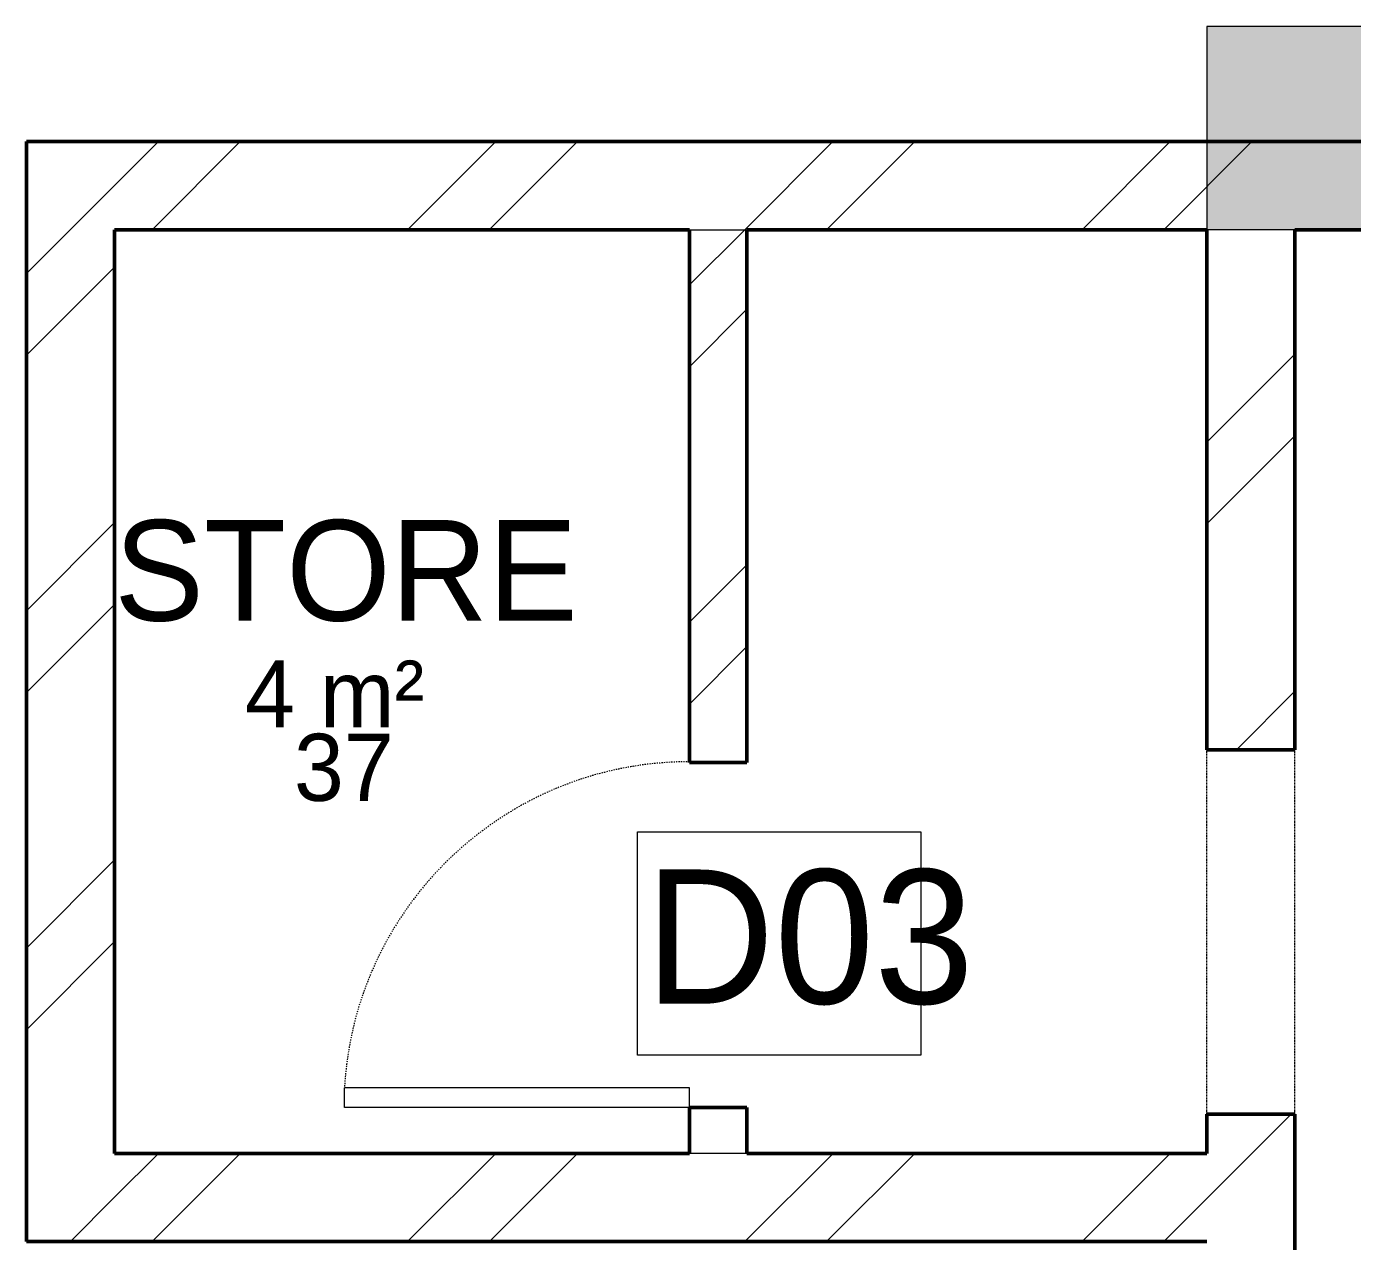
# Model space of a CAD drawing. Header units: inches. Extents: x 22 to 382261, y 22 to 371281.
# Drawn here: x 71595 to 75055, y 60686 to 63856 of the extents above; entities that cross this region are included whole.
import ezdxf

# ---------------------------------------------------------------- set-up
doc = ezdxf.new("R2010")
doc.units = ezdxf.units.IN
doc.header["$MEASUREMENT"] = 0
doc.linetypes.add('Dash', pattern=[6.35, 3.175, -3.175])
doc.linetypes.add('Overhead', pattern=[3.96875, 2.38125, -1.5875])
for name, color, linetype, lineweight in [('A-AREA-IDEN', 2, 'Continuous', 9), ('A-DOOR', 31, 'Continuous', 9), ('A-DOOR-HDLN', 31, 'Dash', 9), ('A-DOOR-IDEN', 31, 'Continuous', 9), ('A-GENM', 13, 'Continuous', 9), ('A-WALL', 113, 'Continuous', 9), ('A-WALL-PATT', 111, 'Continuous', 9), ('Q-CASE', 31, 'Continuous', 9)]:
    doc.layers.add(name, color=color, linetype=linetype, lineweight=lineweight)
doc.styles.add('Century Gothic_1', font='GOTHIC.TTF', dxfattribs={"height": 1})
doc.styles.add('Gill Sans MT', font='GIL_____.TTF', dxfattribs={"height": 262.5})
doc.styles.add('Tw Cen MT Condensed', font='TCCM____.TTF', dxfattribs={"height": 1.35})
pattern_1 = [(45, (101903.7, 56557.85), (-440.033, 440.033), []), (45, (101903.7, 57224.6), (-440.033, 440.033), [])]

# ---------------------------------------------------------------- blocks, each defined once
blk = doc.blocks.new('Casework 23 - Casework 23-687365-01-GROUND FLOOR FURNITURE PLAN')
at = {"layer": 'Q-CASE'}
h = blk.add_hatch(color=256, dxfattribs=at)
h.paths.add_polyline_path([(-12668.8, 6768.2), (-12668.8, 7298.2), (-13198.8, 7298.2), (-13198.8, 6768.2)])
h.paths.add_polyline_path([(-19941.1, 6768.2), (-19558.8, 6768.2), (-19558.8, 7298.2), (-20078.8, 7298.2), (-20078.8, 6768.2)])
h.paths.add_polyline_path([(-22712.3, 6768.2), (-22278.8, 6768.2), (-22278.8, 7298.2), (-22798.8, 7298.2), (-22798.8, 6768.2)])
h.paths.add_polyline_path([(-27228.8, 6768.2), (-26698.8, 6768.2), (-26698.8, 7298.2), (-27228.8, 7298.2)])
at = {"layer": 'Q-CASE', "lineweight": 18}
for p, q in [((-26698.8, 7298.2), (-27228.8, 7298.2)), ((-27228.8, 7298.2), (-27228.8, 6768.2)), ((-27228.8, 6768.2), (-26698.8, 6768.2))]:
    blk.add_line(p, q, dxfattribs=at)
blk = doc.blocks.new('M_Single-Flush - 900 by 2100-837831-01-GROUND FLOOR FURNITURE PLAN')
at = {"layer": 'A-DOOR'}
for p, q in [((450, -75), (399, -75)), ((399, -75), (399, -975.2)), ((450, -75), (450, -975.2)), ((450, -975.2), (399, -975.2))]:
    blk.add_line(p, q, dxfattribs=at)
at = {"layer": 'A-DOOR-HDLN'}
blk.add_arc((450, -75), 901.7, 180, 266.7576, dxfattribs=at)
blk = doc.blocks.new('M_Passage Opening-Cased - 0915 x 2134mm-688386-01-GROUND FLOOR FURNITURE PLAN')
at = {"layer": 'A-GENM', "linetype": 'Overhead'}
for p, q in [((-483.2, 115), (466.8, 115)), ((-483.2, -115), (466.8, -115))]:
    blk.add_line(p, q, dxfattribs=at)
blk = doc.blocks.new('M_Door Tag1 - M_Door Tag 2-910938-01-GROUND FLOOR FURNITURE PLAN')
at = {"layer": 'A-DOOR-IDEN'}
for p, q in [((-1.206, 1.536), (3.019, 1.536)), ((-1.206, -1.791), (-1.206, 1.536)), ((3.019, 1.536), (3.019, -1.791)), ((3.019, -1.791), (-1.206, -1.791))]:
    blk.add_line(p, q, dxfattribs=at)

msp = doc.modelspace()

# ---------------------------------------------------------------- hatches: boundary and pattern name
at = {"layer": 'A-WALL-PATT'}
h = msp.add_hatch(dxfattribs=at)
h.set_pattern_fill('FP_1', color=256, style=0, pattern_type=2)
h.set_pattern_definition(pattern_1)
h.paths.add_polyline_path([(79624.9, 63326), (79624.9, 63556), (71594.9, 63556), (71594.9, 63326), (79191.5, 63326)])
h = msp.add_hatch(dxfattribs=at)
h.set_pattern_fill('FP_1', color=256, style=0, pattern_type=2)
h.set_pattern_definition(pattern_1)
h.paths.add_polyline_path([(71824.9, 60686), (71824.9, 63326), (71594.9, 63326), (71594.9, 60686)])
h = msp.add_hatch(dxfattribs=at)
h.set_pattern_fill('FP_1', color=256, style=0, pattern_type=2)
h.set_pattern_definition(pattern_1)
h.paths.add_polyline_path([(73474.9, 60916), (73474.9, 61036), (73324.9, 61036), (73324.9, 60916)])
h.paths.add_polyline_path([(73474.9, 61936), (73474.9, 63326), (73324.9, 63326), (73324.9, 61936)])
h = msp.add_hatch(dxfattribs=at)
h.set_pattern_fill('FP_1', color=256, style=0, pattern_type=2)
h.set_pattern_definition(pattern_1)
h.paths.add_polyline_path([(74904.9, 58771), (74904.9, 59186), (74674.9, 59186), (74674.9, 58771)])
h.paths.add_polyline_path([(74904.9, 60566), (74904.9, 61018.5), (74674.9, 61018.5), (74674.9, 60566), (74803.8, 60566)])
h.paths.add_polyline_path([(74904.9, 61968.5), (74904.9, 63326), (74674.9, 63326), (74674.9, 61968.5)])
h = msp.add_hatch(dxfattribs=at)
h.set_pattern_fill('FP_1', color=256, style=0, pattern_type=2)
h.set_pattern_definition(pattern_1)
h.paths.add_polyline_path([(74674.9, 60686), (74674.9, 60916), (71824.9, 60916), (71824.9, 60686), (74572.8, 60686)])

# ---------------------------------------------------------------- linework, layer by layer
at = {"layer": 'A-WALL', "lineweight": 50}
for p, q in [((79624.9, 63556), (71594.9, 63556)), ((71594.9, 63556), (71594.9, 60686)), ((71824.9, 63326), (73324.9, 63326)), ((71824.9, 60916), (71824.9, 63326)), ((73324.9, 63326), (73324.9, 61936)), ((73474.9, 63326), (74674.9, 63326)), ((73474.9, 61936), (73474.9, 63326)), ((74674.9, 63326), (74674.9, 61968.5)), ((74904.9, 63326), (79624.9, 63326)), ((74904.9, 61968.5), (74904.9, 63326)), ((73324.9, 61936), (73474.9, 61936)), ((74674.9, 61968.5), (74904.9, 61968.5)), ((73324.9, 61036), (73324.9, 60916)), ((73474.9, 61036), (73324.9, 61036)), ((73474.9, 60916), (73474.9, 61036)), ((74904.9, 61018.5), (74674.9, 61018.5)), ((74674.9, 61018.5), (74674.9, 60916)), ((74904.9, 60566), (74904.9, 61018.5)), ((73324.9, 60916), (71824.9, 60916)), ((74674.9, 60916), (73474.9, 60916)), ((71594.9, 60686), (74674.9, 60686))]:
    msp.add_line(p, q, dxfattribs=at)
at = {"layer": 'A-WALL'}
for p, q in [((73324.9, 63326), (73474.9, 63326)), ((73474.9, 60916), (73324.9, 60916))]:
    msp.add_line(p, q, dxfattribs=at)

# ---------------------------------------------------------------- block references
at = {"layer": 'A-DOOR-HDLN', "rotation": 270}
msp.add_blockref('M_Single-Flush - 900 by 2100-837831-01-GROUND FLOOR FURNITURE PLAN', (73399.9, 61486), dxfattribs=at)
at = {"layer": 'A-DOOR-IDEN', "xscale": 174.9999999999999, "yscale": 174.9999999999999, "zscale": 174.9999999999999}
msp.add_blockref('M_Door Tag1 - M_Door Tag 2-910938-01-GROUND FLOOR FURNITURE PLAN', (73399.9, 61486), dxfattribs=at)
at = {"layer": 'A-GENM', "linetype": 'Overhead', "rotation": 90}
msp.add_blockref('M_Passage Opening-Cased - 0915 x 2134mm-688386-01-GROUND FLOOR FURNITURE PLAN', (74789.9, 61501.7), dxfattribs=at)
at = {"layer": 'Q-CASE'}
msp.add_blockref('Casework 23 - Casework 23-687365-01-GROUND FLOOR FURNITURE PLAN', (101903.7, 56557.9), dxfattribs=at)

# ---------------------------------------------------------------- texts
at = {"layer": 'A-AREA-IDEN', "attachment_point": 1}
for s, insert, char_height, width, style in [('STORE', (71823.8, 62568.3), 262.5, 1473.101, 'Gill Sans MT'), ('4 m²', (72165, 62202.2), 175, 645.358, 'Century Gothic_1'), ('37', (72292.8, 62010.7), 175, 336.709, 'Century Gothic_1')]:
    msp.add_mtext(s, dxfattribs=dict(at, insert=insert, char_height=char_height, width=width, style=style))
at = {"layer": 'A-DOOR-IDEN', "insert": (73208.6, 61656.6), "char_height": 350, "width": 785.654, "attachment_point": 1, "style": 'Tw Cen MT Condensed'}
msp.add_mtext('D03', dxfattribs=at)

doc.saveas('drawing.dxf')
